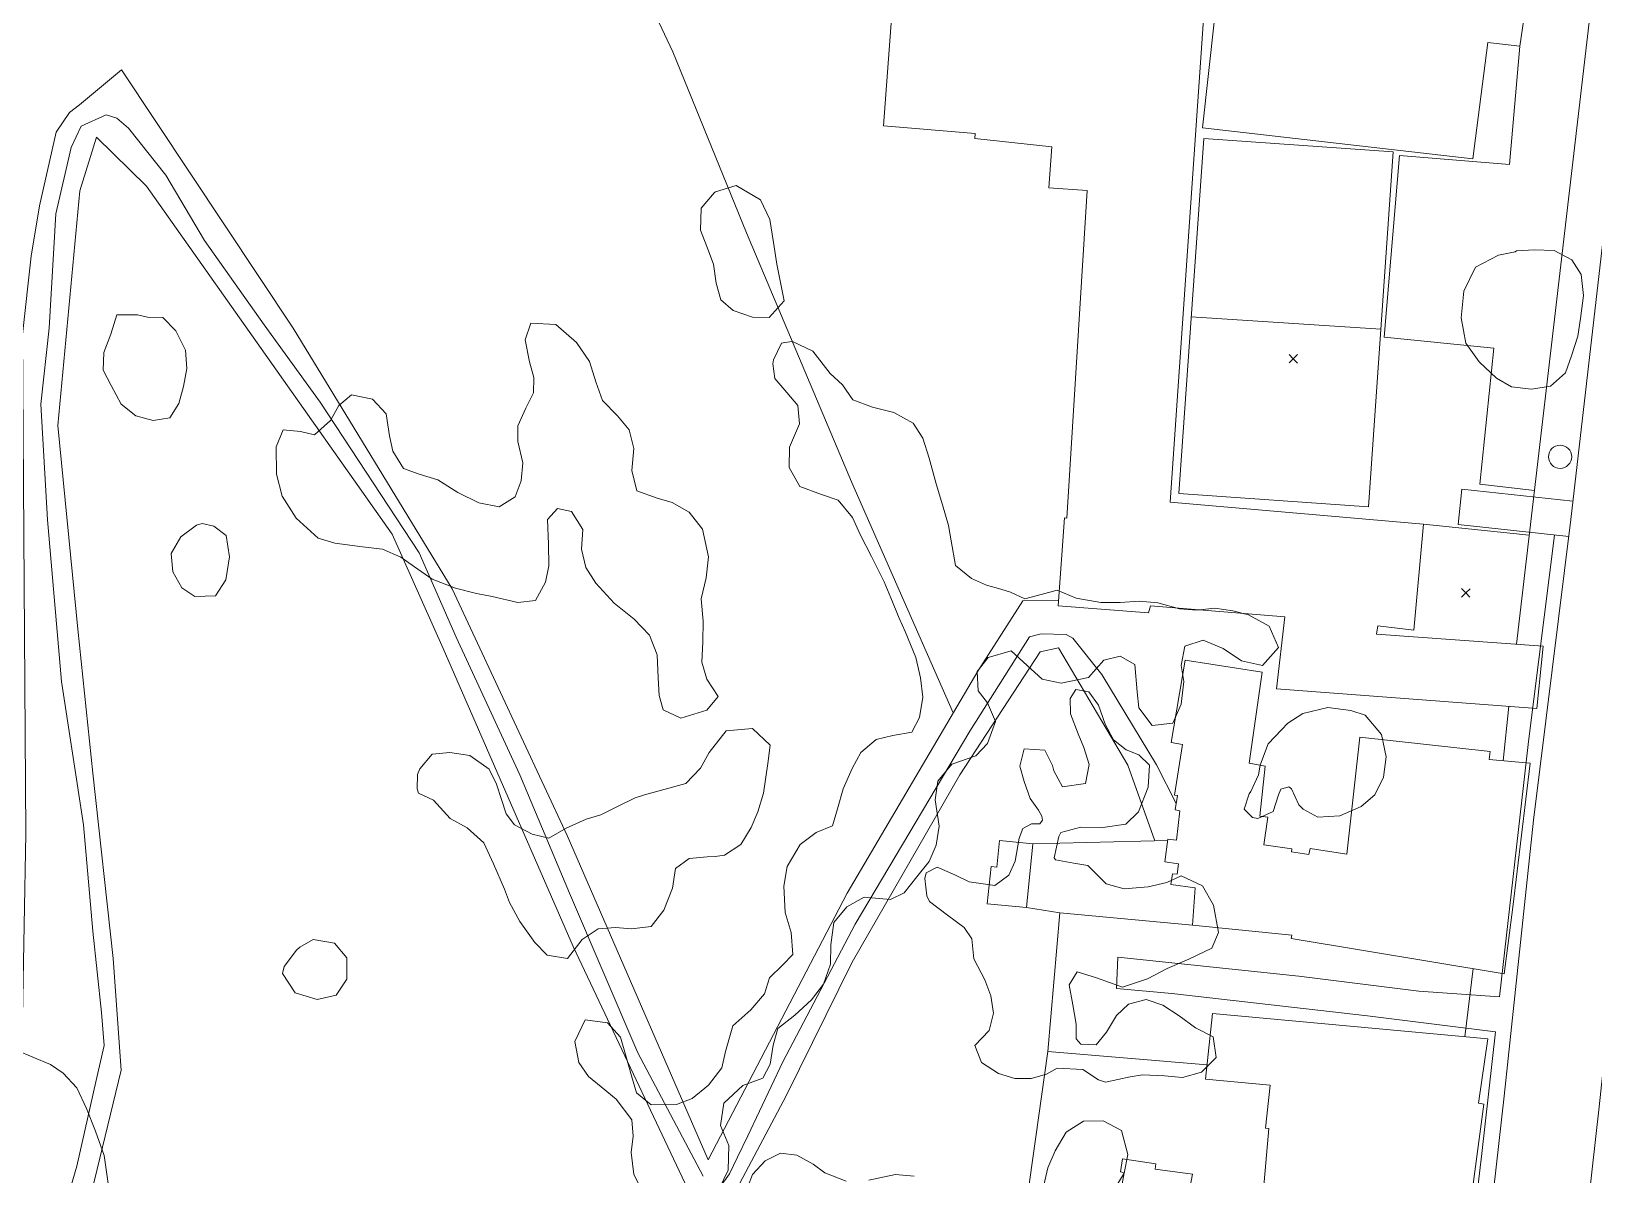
# Model space of a CAD drawing. Header units: metres. Extents: x 4652992 to 4879070, y 2074171 to 2309877.
# Drawn here: x 4654159.8 to 4654263.3, y 2309563.1 to 2309638.9 of the extents above; entities that cross this region are included whole.
import ezdxf

# ---------------------------------------------------------------- set-up
doc = ezdxf.new("R2010")
doc.units = ezdxf.units.M
doc.header["$MEASUREMENT"] = 0
doc.linetypes.add('DGN Style 2', pattern=[66.27138, 39.762828, -26.508552])
doc.linetypes.add('DGN Style 3', pattern=[92.779933, 66.271381, -26.508552])
for name, color, linetype, lineweight in [('Level 18', 5, 'Continuous', 0), ('Level 20', 30, 'DGN Style 3', 0), ('Level 30', 5, 'Continuous', 0), ('Level 31', 38, 'Continuous', 0), ('Level 35', 4, 'Continuous', 0), ('Level 37', 3, 'Continuous', 0), ('Level 40', 1, 'Continuous', 0), ('Level 41', 4, 'Continuous', 0), ('Level 53', 5, 'Continuous', 0), ('Level 54', 30, 'DGN Style 2', 0), ('Level 61', 4, 'Continuous', 0), ('Level 63', 3, 'Continuous', 0)]:
    doc.layers.add(name, color=color, linetype=linetype, lineweight=lineweight)

# ---------------------------------------------------------------- blocks, each defined once
blk = doc.blocks.new('COTA_13')
at = {"layer": 'Level 63', "ltscale": 0.2}
for p, q in [((-1.408317, 1.419367, 4e-05), (0.00014, -0.000155, 4e-05)), ((1.419662, 1.408302, 4e-05), (0.00014, -0.000155, 4e-05)), ((0.00014, -0.000155, 4e-05), (-1.419382, -1.408612, 4e-05)), ((0.00014, -0.000155, 4e-05), (1.408597, -1.419677, 4e-05))]:
    blk.add_line(p, q, dxfattribs=at)
blk = doc.blocks.new('POSTE_1')
at = {"layer": 'Level 61'}
blk.add_circle((-4.7e-05, -1.9e-05, -2.4e-05), 0.770001, dxfattribs=at)
blk = doc.blocks.new('COTA_17')
at = {"layer": 'Level 63', "ltscale": 0.2}
for p, q in [((0.000105, 0.00022, -0.000125), (-1.419417, -1.408237, -0.000125)), ((-1.408352, 1.419742, -0.000125), (0.000105, 0.00022, -0.000125)), ((1.419627, 1.408677, -0.000125), (0.000105, 0.00022, -0.000125)), ((0.000105, 0.00022, -0.000125), (1.408562, -1.419302, -0.000125))]:
    blk.add_line(p, q, dxfattribs=at)

msp = doc.modelspace()

# ---------------------------------------------------------------- linework, layer by layer
at = {"layer": 'Level 18', "color": 30}
for points in [[(4654248.747179, 2309497.729801, 1298.58027), (4654252.312934, 2309526.993316, 1297.08027), (4654255.050921, 2309547.768896, 1295.94277), (4654257.359457, 2309568.335633, 1294.81777), (4654259.319268, 2309586.621324, 1293.89277), (4654261.781894, 2309606.542098, 1292.75527), (4654265.325626, 2309637.198273, 1291.60527), (4654267.609542, 2309660.285324, 1290.70527), (4654270.089372, 2309688.466353, 1289.43027), (4654272.70003, 2309709.765513, 1288.23027), (4654275.348258, 2309728.367687, 1287.29277), (4654277.679678, 2309747.772723, 1286.46777), (4654278.521674, 2309758.250958, 1286.03027), (4654278.554386, 2309770.668485, 1285.54277), (4654278.187018, 2309779.8066, 1285.19277), (4654276.687475, 2309797.35228, 1284.29277), (4654275.249677, 2309811.385713, 1283.71777), (4654273.154491, 2309831.596675, 1282.76777), (4654271.825015, 2309847.307548, 1282.13027), (4654270.002215, 2309862.103361, 1281.34277), (4654268.705356, 2309874.135443, 1280.724344)], [(4654253.873245, 2309496.913188, 1298.551457), (4654256.063503, 2309516.422888, 1297.572194), (4654257.668924, 2309519.313615, 1297.406283), (4654258.596485, 2309526.19646, 1297.070236), (4654261.338392, 2309547.001787, 1295.932736), (4654263.6555, 2309567.644887, 1294.807736), (4654265.611525, 2309585.895251, 1293.882736), (4654268.07092, 2309605.789889, 1292.745236), (4654271.623522, 2309636.5228, 1291.595236), (4654273.915954, 2309659.695935, 1290.695236), (4654276.389299, 2309687.80327, 1289.420236), (4654278.979289, 2309708.933804, 1288.220236), (4654281.628584, 2309727.543475, 1287.282736), (4654283.983136, 2309747.141043, 1286.457736), (4654284.854806, 2309757.988557, 1286.020236), (4654284.888522, 2309770.787409, 1285.532736), (4654284.509972, 2309780.20369, 1285.182736), (4654282.993728, 2309797.944774, 1284.282736), (4654281.550108, 2309812.035039, 1283.707736), (4654279.460695, 2309832.19031, 1282.757736), (4654278.126069, 2309847.962045, 1282.120236), (4654276.29438, 2309862.830002, 1281.332736), (4654275.088501, 2309874.017997, 1280.75613)]]:
    msp.add_polyline3d(points, dxfattribs=at)
at = {"layer": 'Level 20', "linetype": 'Continuous'}
for points in [[(4654204.299122, 2309563.053557, 1281.327297), (4654199.973814, 2309571.222959, 1278.889797), (4654195.450195, 2309581.784695, 1276.121047), (4654192.156168, 2309589.633335, 1274.196047), (4654187.94079, 2309598.755461, 1271.846047), (4654185.48898, 2309604.326149, 1271.146047), (4654178.91585, 2309614.311225, 1268.671047), (4654175.223669, 2309619.436168, 1268.014797), (4654171.254336, 2309625.026779, 1266.602297), (4654168.701863, 2309629.33501, 1265.483547), (4654166.231405, 2309632.466068, 1265.358547), (4654165.46283, 2309633.129869, 1265.171047), (4654164.758136, 2309633.352956, 1264.983547), (4654163.100288, 2309632.588889, 1264.677297), (4654162.420999, 2309631.180816, 1264.296047), (4654161.421788, 2309626.780327, 1263.252297), (4654160.983051, 2309619.22212, 1261.214797), (4654160.418653, 2309614.169508, 1260.846047), (4654160.864, 2309606.518246, 1259.789797), (4654161.795798, 2309595.819649, 1259.358547), (4654163.240235, 2309586.317895, 1258.921047), (4654163.871974, 2309579.283628, 1258.927297), (4654164.443151, 2309573.880302, 1258.952297), (4654164.60993, 2309571.704169, 1258.864797), (4654164.062799, 2309569.297977, 1258.771047), (4654162.801468, 2309563.70484, 1258.483547), (4654160.472543, 2309555.700227, 1257.996047)], [(4654235.639049, 2309587.740673, 1293.514797), (4654234.328608, 2309590.294893, 1293.389797), (4654230.700643, 2309596.273085, 1291.589797), (4654228.784748, 2309598.689489, 1291.133547), (4654228.345049, 2309598.918383, 1290.633547), (4654226.686507, 2309598.959525, 1290.433547), (4654225.918427, 2309598.75962, 1290.152297), (4654221.96379, 2309592.51984, 1288.746047), (4654214.359774, 2309579.743112, 1286.364797), (4654209.586617, 2309570.623054, 1284.027297), (4654207.260829, 2309565.725556, 1282.608547), (4654206.578052, 2309564.303732, 1282.189797), (4654206.051245, 2309563.208175, 1281.933547), (4654205.435741, 2309562.340088, 1281.758547)]]:
    msp.add_polyline3d(points, dxfattribs=at)
at = {"layer": 'Level 30', "color": 1}
for points in [[(4654259.532189, 2309594.028909, 1295.892082), (4654242.27398, 2309595.321446, 1295.698332), (4654242.835332, 2309600.101914, 1295.579582), (4654233.92694, 2309600.827655, 1295.529582), (4654233.805595, 2309600.350214, 1294.804582), (4654227.825661, 2309600.825104, 1294.617082), (4654228.244216, 2309606.643949, 1294.598332), (4654228.387586, 2309606.63654, 1294.598332), (4654229.731319, 2309628.325841, 1294.379582), (4654227.191815, 2309628.506837, 1294.323332), (4654227.403774, 2309631.226782, 1294.260832), (4654222.298152, 2309631.769814, 1293.948332), (4654222.323319, 2309632.097438, 1296.192082), (4654216.251491, 2309632.610027, 1296.192082), (4654217.264011, 2309646.265101, 1296.242082)], [(4654237.659659, 2309642.90214, 1294.529582), (4654235.237048, 2309607.691742, 1295.635832), (4654252.027048, 2309606.233027, 1295.285832), (4654251.381091, 2309599.218565, 1295.573332), (4654248.989631, 2309599.49184, 1295.629582), (4654248.908845, 2309598.944494, 1295.629582), (4654259.947588, 2309598.146631, 1295.642082), (4654259.532189, 2309594.028909, 1295.892082)], [(4654255.285533, 2309630.42007, 1297.004582), (4654237.386331, 2309632.486495, 1296.960832), (4654238.575928, 2309643.298474, 1294.310832), (4654258.852663, 2309640.859897, 1294.142082), (4654258.403855, 2309637.889918, 1294.204582), (4654256.27196, 2309638.14138, 1297.410832), (4654255.285533, 2309630.42007, 1297.004582)], [(4654259.08201, 2309590.403183, 1298.642082), (4654257.945862, 2309580.865473, 1298.704582), (4654257.945862, 2309580.865473, 1296.935832), (4654257.360471, 2309576.455588, 1296.767082), (4654243.259052, 2309578.781875, 1296.610832), (4654243.287145, 2309579.006286, 1296.610832), (4654236.71259, 2309579.679325, 1296.348332), (4654236.89234, 2309582.151775, 1295.260832), (4654235.292787, 2309582.361874, 1295.260832), (4654235.391119, 2309583.064697, 1295.260832), (4654235.699127, 2309583.044627, 1295.260832), (4654235.780308, 2309583.737253, 1295.260832), (4654234.889058, 2309583.869195, 1295.257707), (4654235.092872, 2309585.360362, 1295.257707), (4654235.654064, 2309585.305044, 1295.526457), (4654235.883412, 2309587.240968, 1295.457707), (4654235.572139, 2309587.305538, 1295.457707), (4654235.717542, 2309588.251132, 1295.404582), (4654235.52939, 2309588.284405, 1295.404582), (4654236.047898, 2309591.646132, 1295.423332), (4654235.307248, 2309591.768908, 1295.423332), (4654236.226656, 2309597.227226, 1295.298332), (4654241.337633, 2309596.42277, 1295.567082), (4654240.474508, 2309590.411624, 1295.729582), (4654241.541326, 2309590.198606, 1295.645207), (4654241.183812, 2309586.898671, 1295.573332), (4654241.715598, 2309586.814409, 1295.573332), (4654241.447228, 2309584.983565, 1295.629582), (4654243.295593, 2309584.72466, 1295.754582), (4654243.265775, 2309584.521275, 1295.754582), (4654244.428331, 2309584.342125, 1295.754582), (4654244.50164, 2309584.745418, 1295.754582), (4654246.941298, 2309584.379816, 1295.998332), (4654247.804624, 2309592.132979, 1296.198332), (4654256.439127, 2309591.174532, 1295.079582), (4654256.379041, 2309590.651508, 1298.985832), (4654259.08201, 2309590.403183, 1298.642082)], [(4654241.427036, 2309562.173778, 1297.485832), (4654241.769507, 2309566.213243, 1297.317082), (4654241.554216, 2309566.224363, 1297.317082), (4654241.868503, 2309569.065008, 1297.617082), (4654237.580432, 2309569.471799, 1297.660832), (4654238.033417, 2309573.831898, 1297.498332), (4654256.289474, 2309572.142191, 1297.454582), (4654255.655657, 2309567.871635, 1298.898332), (4654256.021201, 2309567.822332, 1298.898332), (4654254.83082, 2309558.898341, 1298.804582)], [(4654231.734377, 2309560.698167, 1295.860832), (4654232.197211, 2309563.264274, 1295.560832), (4654231.951684, 2309563.326656, 1295.554582), (4654232.08262, 2309564.1854, 1295.554582), (4654234.297415, 2309563.855163, 1295.848332), (4654234.239796, 2309563.513639, 1295.848332), (4654236.712725, 2309563.168685, 1296.129582), (4654236.550476, 2309562.243179, 1296.170207)]]:
    msp.add_polyline3d(points, dxfattribs=at)
at = {"layer": 'Level 31'}
msp.add_polyline3d([(4654226.141316, 2309585.057837, 1292.227297), (4654225.717193, 2309580.834777, 1292.227297), (4654223.122241, 2309581.095389, 1292.227297), (4654223.369153, 2309583.553928, 1292.146047), (4654223.757898, 2309583.514886, 1292.133547), (4654223.93511, 2309585.279407, 1292.077297), (4654226.141316, 2309585.057837, 1292.227297)], dxfattribs=at)
at = {"layer": 'Level 35'}
for p, q in [((4654252.027048, 2309606.233027, 1293.654582), (4654259.022358, 2309605.506318, 1293.604582)), ((4654257.678673, 2309594.167727, 1295.889798), (4654257.309379, 2309590.566037, 1295.889798)), ((4654255.303675, 2309576.794895, 1295.989797), (4654254.752663, 2309572.284432, 1296.077297))]:
    msp.add_line(p, q, dxfattribs=at)
at = {"layer": 'Level 35', "extrusion": (-0.1232882243677933, -0.0702718773703175, 0.9898797285443762), "elevation": -734828.515394, "flags": 128}
msp.add_lwpolyline([(298205.308863, 5134898.246069), (298200.253055, 5134890.935038), (298207.854694, 5134885.649956)], dxfattribs=at)
at = {"layer": 'Level 35'}
for points in [[(4654258.173298, 2309598.274874, 1294.664797), (4654260.656373, 2309619.423236, 1294.089797), (4654263.047525, 2309639.865088, 1293.889797), (4654258.797754, 2309640.496541, 1293.752297)], [(4654258.403855, 2309637.889918, 1293.217082), (4654257.727701, 2309630.046701, 1293.154582), (4654250.423841, 2309630.647096, 1293.129582), (4654249.415468, 2309618.617505, 1293.129582), (4654256.684436, 2309617.879724, 1293.092082), (4654255.74265, 2309608.875475, 1293.392082), (4654259.368511, 2309608.454511, 1293.529582)], [(4654237.679107, 2309570.421571, 1294.702297), (4654227.140701, 2309571.2932, 1293.889797), (4654225.728989, 2309561.249562, 1293.877297), (4654231.734377, 2309560.698167, 1295.102297)]]:
    msp.add_polyline3d(points, dxfattribs=at)
at = {"layer": 'Level 37'}
for p, q in [((4654235.081527, 2309585.277355, 1295.257707), (4654226.141316, 2309585.057837, 1292.227297)), ((4654225.717193, 2309580.834777, 1292.227297), (4654227.921574, 2309580.488021, 1292.227297))]:
    msp.add_line(p, q, dxfattribs=at)
for points in [[(4654191.874876, 2309659.634966, 1285.462074), (4654202.283449, 2309637.507998, 1286.687074), (4654207.167656, 2309625.528491, 1286.337074), (4654214.133277, 2309609.02979, 1287.112074), (4654220.865118, 2309593.739412, 1289.87088)], [(4654145.040636, 2309540.133069, 1256.362074), (4654152.757105, 2309549.965675, 1257.462074), (4654156.40175, 2309555.240233, 1257.687074), (4654157.811929, 2309558.894165, 1257.887074), (4654158.493515, 2309562.794078, 1257.962074), (4654159.091457, 2309567.566357, 1258.187074), (4654159.422016, 2309585.720329, 1258.687074), (4654159.202995, 2309618.786761, 1263.137074), (4654159.787692, 2309623.987959, 1264.137074), (4654160.324895, 2309627.316636, 1264.962074), (4654161.437839, 2309632.20119, 1265.662074), (4654162.313203, 2309633.498531, 1265.987074), (4654162.986431, 2309633.996143, 1266.437074), (4654165.765971, 2309636.329333, 1268.137074), (4654177.133712, 2309619.214363, 1270.037074), (4654187.671792, 2309601.945508, 1273.637074), (4654195.281063, 2309585.603448, 1278.262074), (4654204.636395, 2309564.136507, 1283.187074), (4654213.844787, 2309581.797007, 1288.287074), (4654222.488294, 2309596.500626, 1290.237074), (4654225.487992, 2309601.148797, 1291.337074), (4654227.851448, 2309601.18361, 1291.337074)], [(4654226.61721, 2309597.776964, 1291.627297), (4654221.300687, 2309589.620077, 1290.477297), (4654214.175014, 2309577.212778, 1288.214797), (4654209.798871, 2309568.377988, 1285.639797), (4654204.808595, 2309558.967901, 1282.952297), (4654195.678492, 2309578.257686, 1278.414797), (4654187.072692, 2309597.99932, 1273.789797), (4654183.691218, 2309605.558683, 1271.752297), (4654174.760268, 2309618.244362, 1269.639797), (4654167.411231, 2309628.626225, 1267.177297), (4654164.097349, 2309631.864938, 1266.527297), (4654163.000272, 2309628.313958, 1265.702297), (4654161.547351, 2309612.767711, 1262.789797), (4654162.866624, 2309599.266868, 1261.727297), (4654163.875169, 2309589.736144, 1261.277297), (4654165.212095, 2309577.459591, 1261.764797), (4654165.738982, 2309570.070014, 1261.614797), (4654163.978861, 2309562.776592, 1261.139797), (4654162.13375, 2309556.441234, 1260.514797), (4654150.594828, 2309539.755881, 1258.148931)], [(4654234.222792, 2309585.25627, 1294.902297), (4654232.430796, 2309590.25869, 1294.414797), (4654227.845287, 2309598.040676, 1292.614797), (4654226.61721, 2309597.776964, 1291.627297)]]:
    msp.add_polyline3d(points, dxfattribs=at)
at = {"layer": 'Level 40', "color": 3}
for points in [[(4654206.479754, 2309628.663293, 1287.917794), (4654208.095098, 2309627.722834, 1287.942794), (4654208.706535, 2309626.419808, 1287.942794), (4654208.964544, 2309624.883012, 1287.930294), (4654209.188276, 2309623.443204, 1287.880294), (4654209.41274, 2309622.238597, 1287.817794), (4654209.664846, 2309621.026961, 1287.692794), (4654208.67938, 2309619.924116, 1287.480294), (4654207.566009, 2309619.942471, 1287.330294), (4654206.294894, 2309620.383452, 1287.155294), (4654205.474134, 2309621.092398, 1286.992794), (4654205.166381, 2309622.200493, 1286.905294), (4654204.98356, 2309623.453355, 1286.880294), (4654204.544604, 2309624.624243, 1286.880294), (4654204.112283, 2309625.705173, 1286.892794), (4654204.158324, 2309627.164639, 1286.980294), (4654205.039862, 2309628.205647, 1287.142794), (4654205.109148, 2309628.246872, 1287.167794), (4654206.479754, 2309628.663293, 1287.917794)], [(4654259.364658, 2309624.407741, 1295.530294), (4654260.674892, 2309624.351079, 1295.442794), (4654261.842663, 2309623.733652, 1295.386544), (4654262.468442, 2309622.759029, 1295.380294), (4654262.62384, 2309621.365309, 1295.405294), (4654262.412647, 2309619.846433, 1295.561544), (4654262.250709, 2309618.693306, 1295.599044), (4654261.827821, 2309617.373132, 1295.599044), (4654261.426257, 2309616.251497, 1295.586544), (4654260.443605, 2309615.365093, 1295.536544), (4654259.169228, 2309615.164791, 1295.511544), (4654257.841505, 2309615.327712, 1295.486544), (4654256.850912, 2309615.900215, 1295.449044), (4654255.697988, 2309616.980216, 1295.311544), (4654254.819596, 2309618.223482, 1295.199044), (4654254.518093, 2309619.902755, 1295.061544), (4654254.70306, 2309621.662242, 1294.974044), (4654255.455665, 2309623.248196, 1294.961544), (4654256.999457, 2309624.050132, 1295.049044), (4654258.10271, 2309624.264827, 1295.074044), (4654258.178299, 2309624.333012, 1295.161544), (4654259.364658, 2309624.407741, 1295.530294)], [(4654168.49746, 2309619.918358, 1268.005294), (4654169.35955, 2309619.036196, 1267.917794), (4654170.00104, 2309617.758113, 1267.792794), (4654170.082998, 2309616.531903, 1267.605294), (4654169.874609, 2309615.349388, 1267.605294), (4654169.560098, 2309614.223992, 1267.605294), (4654168.955538, 2309613.262751, 1267.417794), (4654167.85704, 2309613.09006, 1267.192794), (4654166.703103, 2309613.413614, 1267.005294), (4654165.748601, 2309614.168604, 1266.805294), (4654165.071637, 2309615.425573, 1266.617794), (4654164.542824, 2309616.43393, 1266.405294), (4654164.595307, 2309617.59582, 1266.442794), (4654165.051716, 2309618.805672, 1266.667794), (4654165.465795, 2309620.086556, 1266.967794), (4654166.826021, 2309620.102293, 1267.430294), (4654167.477365, 2309619.936671, 1267.517794), (4654168.49746, 2309619.918358, 1268.005294)], [(4654179.621369, 2309613.090813, 1274.230294), (4654180.171872, 2309614.086182, 1274.167794), (4654181.00962, 2309614.79937, 1274.055294), (4654182.399616, 2309614.505687, 1274.017794), (4654183.289111, 2309613.532575, 1274.017794), (4654183.517051, 2309612.070372, 1274.067794), (4654183.739152, 2309611.057816, 1274.217794), (4654184.438572, 2309609.923891, 1274.642794), (4654185.477127, 2309609.540306, 1275.092794), (4654186.726421, 2309609.16289, 1275.617794), (4654188.037708, 2309608.321547, 1276.030294), (4654189.44774, 2309607.634363, 1276.492794), (4654190.788679, 2309607.383032, 1276.867794), (4654191.851047, 2309608.039105, 1277.467794), (4654192.240183, 2309609.105382, 1277.730294), (4654192.36274, 2309610.299199, 1277.955294), (4654192.029273, 2309611.698602, 1278.080294), (4654192.025009, 2309612.745401, 1278.230294), (4654192.561946, 2309613.923484, 1278.580294), (4654193.056294, 2309614.933132, 1278.980294), (4654193.073009, 2309615.944718, 1279.042794), (4654192.794753, 2309616.971553, 1278.980294), (4654192.510658, 2309618.448035, 1278.905294), (4654192.878814, 2309619.549525, 1279.205294), (4654194.529237, 2309619.458521, 1279.730294), (4654195.902833, 2309618.272682, 1279.730294), (4654196.777501, 2309617.004564, 1279.730294), (4654197.18132, 2309615.647028, 1279.855294), (4654197.620629, 2309614.429854, 1280.430294), (4654198.615335, 2309613.400112, 1281.192794), (4654199.399618, 2309612.48363, 1281.580294), (4654199.71242, 2309611.238868, 1281.892794), (4654199.582135, 2309609.778119, 1281.892794), (4654199.901721, 2309608.442, 1282.042794), (4654201.242031, 2309607.951809, 1282.680294), (4654202.245725, 2309607.66672, 1283.005294), (4654203.367882, 2309607.022856, 1283.280294), (4654204.249964, 2309605.902241, 1283.455294), (4654204.652523, 2309604.066984, 1283.555294), (4654204.508357, 2309602.669519, 1283.567794), (4654204.160549, 2309601.293957, 1283.592794), (4654204.290061, 2309599.797026, 1283.605294), (4654204.272401, 2309598.427149, 1283.630294), (4654204.205684, 2309597.099624, 1283.755294), (4654204.546879, 2309595.967154, 1284.080294), (4654205.302454, 2309594.818951, 1284.467794), (4654204.534428, 2309593.908769, 1284.467794), (4654202.819179, 2309593.388828, 1284.430294), (4654201.640551, 2309593.927541, 1284.092794), (4654201.376176, 2309594.89109, 1283.817794), (4654201.308973, 2309596.043525, 1283.567794), (4654201.249813, 2309597.582322, 1283.242794), (4654200.740468, 2309598.877059, 1282.967794), (4654199.724782, 2309599.942013, 1282.667794), (4654198.407026, 2309600.994143, 1282.330294), (4654197.188328, 2309602.319861, 1281.830294), (4654196.523769, 2309603.355288, 1281.417794), (4654196.231946, 2309604.564838, 1280.817794), (4654196.326741, 2309605.885224, 1280.292794), (4654195.578264, 2309607.061499, 1279.580294), (4654194.644606, 2309607.269025, 1279.167794), (4654193.982422, 2309606.541074, 1278.592794), (4654194.048365, 2309604.910919, 1278.580294), (4654194.072664, 2309603.470618, 1278.580294), (4654193.859092, 2309602.389577, 1278.605294), (4654193.195648, 2309601.183905, 1278.505294), (4654192.022229, 2309601.03411, 1277.592794), (4654190.330478, 2309601.434398, 1277.042794), (4654189.277412, 2309601.642408, 1276.717794), (4654187.901612, 2309601.992236, 1276.342794), (4654186.350878, 2309602.595687, 1275.942794), (4654185.179978, 2309603.401333, 1275.267794), (4654184.26856, 2309604.051367, 1274.717794), (4654183.054757, 2309604.569146, 1274.255294), (4654181.7206, 2309604.72912, 1273.892794), (4654179.902028, 2309604.98239, 1273.467794), (4654178.786024, 2309605.296036, 1273.317794), (4654177.32851, 2309606.622723, 1273.067794), (4654176.412197, 2309608.080695, 1272.817794), (4654176.036771, 2309609.550522, 1272.792794), (4654176.013417, 2309611.349114, 1272.817794), (4654176.480002, 2309612.485331, 1272.930294), (4654177.617616, 2309612.375332, 1273.280294), (4654178.544175, 2309612.139734, 1273.580294), (4654179.621369, 2309613.090813, 1274.230294)], [(4654200.345764, 2309561.93186, 1282.867794), (4654199.713331, 2309563.150599, 1282.817794), (4654199.524178, 2309564.609394, 1282.717794), (4654199.651959, 2309565.693759, 1282.617794), (4654199.572278, 2309566.772056, 1282.355294), (4654198.53928, 2309568.151352, 1281.880294), (4654197.539123, 2309568.963888, 1281.530294), (4654196.711431, 2309569.644433, 1281.280294), (4654196.064282, 2309570.573009, 1281.130294), (4654195.798855, 2309571.963013, 1281.017794), (4654196.487824, 2309573.404426, 1281.005294), (4654197.966974, 2309573.204945, 1281.105294), (4654198.814586, 2309572.254826, 1281.242794), (4654199.190922, 2309570.954204, 1281.517794), (4654199.54662, 2309569.688216, 1281.817794), (4654199.882038, 2309568.574332, 1282.230294), (4654200.854557, 2309567.768818, 1283.230294), (4654202.534889, 2309567.782733, 1283.892794), (4654203.580273, 2309568.193099, 1284.030294), (4654204.654732, 2309569.066322, 1284.280294), (4654205.536445, 2309570.223641, 1284.655294), (4654205.781776, 2309571.307529, 1284.905294), (4654206.271, 2309573.005426, 1285.242794), (4654207.449729, 2309574.057888, 1286.030294), (4654208.36572, 2309575.118327, 1286.642794), (4654208.693963, 2309576.181148, 1287.342794), (4654209.553961, 2309577.020691, 1287.880294), (4654210.233776, 2309577.729673, 1288.655294), (4654210.134534, 2309579.195013, 1289.030294), (4654209.730561, 2309580.502657, 1289.305294), (4654209.646036, 2309582.258162, 1289.730294), (4654209.857448, 2309583.5564, 1289.942794), (4654210.726241, 2309585.010905, 1290.130294), (4654211.779702, 2309585.801292, 1290.380294), (4654212.866722, 2309586.259859, 1290.717794), (4654213.208964, 2309587.377905, 1290.755294), (4654213.572562, 2309588.696257, 1290.717794), (4654214.178259, 2309590.041267, 1290.642794), (4654214.741602, 2309591.103135, 1290.530294), (4654215.753786, 2309591.962791, 1290.467794), (4654216.854086, 2309592.241642, 1290.467794), (4654218.113213, 2309592.450748, 1290.442794), (4654218.627921, 2309593.436803, 1290.305294), (4654218.846332, 2309594.762653, 1290.067794), (4654218.705095, 2309596.062322, 1289.780294), (4654218.398033, 2309597.404124, 1289.430294), (4654217.684124, 2309599.11381, 1288.967794), (4654217.292712, 2309600.006798, 1288.705294), (4654216.722913, 2309601.356576, 1288.380294), (4654216.283585, 2309602.40869, 1288.117794), (4654215.445127, 2309604.091241, 1287.717794), (4654214.716501, 2309605.510764, 1287.430294), (4654214.18762, 2309606.673803, 1287.255294), (4654213.243815, 2309607.824704, 1286.992794), (4654212.131671, 2309608.195449, 1286.755294), (4654210.708873, 2309608.733296, 1286.492794), (4654209.993528, 2309609.973102, 1286.342794), (4654210.011477, 2309611.320496, 1286.130294), (4654210.673167, 2309612.886402, 1286.142794), (4654210.566208, 2309614.08919, 1286.230294), (4654209.842786, 2309614.948975, 1286.317794), (4654209.050449, 2309615.885049, 1286.342794), (4654208.915134, 2309616.85992, 1286.730294), (4654208.950489, 2309617.11545, 1286.780294), (4654209.493194, 2309618.211952, 1286.792794), (4654209.714653, 2309618.273245, 1286.830294), (4654210.226488, 2309618.31954, 1286.830294), (4654211.556272, 2309617.691827, 1287.180294)], [(4654211.556272, 2309617.691827, 1287.180294), (4654212.713526, 2309616.220558, 1287.192794), (4654213.520282, 2309615.456326, 1287.355294), (4654214.208739, 2309614.45737, 1287.842794), (4654215.528134, 2309613.974687, 1288.555294), (4654216.93782, 2309613.616157, 1288.917794), (4654218.201201, 2309612.912332, 1288.955294), (4654218.862017, 2309611.920405, 1288.955294), (4654219.265965, 2309610.611304, 1288.942794), (4654219.744734, 2309608.900666, 1288.967794), (4654220.155316, 2309607.501607, 1289.092794), (4654220.54526, 2309606.137219, 1289.130294), (4654220.728813, 2309605.119559, 1289.405294), (4654221.021098, 2309603.485775, 1289.980294), (4654222.06962, 2309602.630631, 1290.930294), (4654223.077963, 2309602.197634, 1291.255294), (4654224.010752, 2309601.930972, 1291.767794), (4654224.667132, 2309601.734609, 1292.755294), (4654225.613192, 2309601.28803, 1293.630294), (4654226.686017, 2309601.574222, 1294.805294), (4654227.758843, 2309601.860414, 1295.567794), (4654229.008952, 2309601.336505, 1295.667794), (4654230.640132, 2309601.039336, 1295.655294), (4654231.933352, 2309601.034087, 1295.580294), (4654233.192295, 2309601.125825, 1295.580294), (4654234.429867, 2309601.017034, 1295.580294), (4654235.860192, 2309600.623832, 1295.705294), (4654237.014841, 2309600.536131, 1295.980294), (4654238.197864, 2309600.676602, 1296.217794), (4654239.386789, 2309600.491913, 1296.617794), (4654240.437143, 2309600.224773, 1296.830294), (4654241.804086, 2309599.465185, 1297.092794), (4654242.422158, 2309598.072201, 1297.267794), (4654241.353403, 2309596.872844, 1297.217794), (4654239.957354, 2309597.169059, 1297.105294), (4654238.756624, 2309598.004068, 1296.967794), (4654237.423592, 2309598.549066, 1296.792794), (4654236.205193, 2309598.152781, 1296.542794), (4654235.966032, 2309596.860125, 1296.405294), (4654236.142583, 2309595.814823, 1296.405294), (4654235.964972, 2309594.300548, 1296.480294), (4654235.414759, 2309593.05758, 1296.505294), (4654234.051887, 2309592.904003, 1296.417794), (4654233.17031, 2309594.06977, 1296.155294), (4654233.056042, 2309595.128656, 1295.967794), (4654232.895693, 2309596.934849, 1295.642794), (4654231.915357, 2309597.478417, 1295.305294), (4654230.849533, 2309597.219867, 1294.880294), (4654229.822423, 2309596.068766, 1294.642794), (4654228.023199, 2309595.70251, 1294.280294), (4654226.765355, 2309595.963574, 1293.980294), (4654225.758477, 2309596.866974, 1293.167794), (4654224.710321, 2309597.839719, 1292.167794), (4654223.187507, 2309597.403163, 1291.355294), (4654222.451542, 2309596.472249, 1290.905294), (4654222.509795, 2309595.192222, 1290.855294), (4654223.1297, 2309594.387242, 1290.905294), (4654223.672218, 2309593.160591, 1291.017794), (4654223.128273, 2309591.710064, 1291.117794), (4654222.358032, 2309590.876138, 1291.180294), (4654220.779569, 2309590.336041, 1291.292794), (4654219.849385, 2309589.219135, 1291.417794), (4654219.679509, 2309587.967705, 1291.580294), (4654219.943786, 2309586.22335, 1291.717794), (4654219.746269, 2309584.97895, 1291.930294), (4654219.265707, 2309583.894808, 1291.967794), (4654218.446453, 2309582.867383, 1291.967794), (4654217.620197, 2309581.812316, 1291.917794), (4654216.712851, 2309581.366343, 1291.805294), (4654214.956737, 2309581.518745, 1291.430294), (4654213.827531, 2309580.893811, 1291.105294), (4654212.945993, 2309579.852803, 1290.867794), (4654212.747743, 2309578.373201, 1290.717794), (4654212.743712, 2309577.079591, 1290.467794), (4654212.262418, 2309575.760248, 1290.142794), (4654211.470805, 2309574.725793, 1289.867794), (4654210.361138, 2309573.713383, 1289.392794), (4654209.251837, 2309572.818574, 1288.792794), (4654208.944123, 2309571.719895, 1287.905294), (4654208.746606, 2309570.475495, 1287.167794), (4654208.245772, 2309569.543626, 1286.342794), (4654206.916444, 2309569.05786, 1286.030294), (4654205.674841, 2309567.87304, 1285.455294), (4654205.44895, 2309566.400469, 1285.230294), (4654205.998104, 2309565.08386, 1285.317794), (4654205.965333, 2309563.444477, 1285.417794), (4654205.359838, 2309562.215569, 1285.480294)], [(4654172.70512, 2309605.471977, 1267.786544), (4654172.921344, 2309604.05986, 1267.736544), (4654172.676397, 2309602.553876, 1267.461544), (4654171.996427, 2309601.475158, 1267.217794), (4654170.617108, 2309601.448844, 1267.011544), (4654169.764049, 2309602.012548, 1266.917794), (4654169.174659, 2309603.082235, 1266.867794), (4654169.057186, 2309604.288293, 1266.836544), (4654169.698218, 2309605.39199, 1266.867794), (4654170.724896, 2309606.171452, 1266.917794), (4654171.111619, 2309606.269165, 1266.936544), (4654171.884143, 2309606.102921, 1266.992794), (4654172.70512, 2309605.471977, 1267.786544)], [(4654225.954323, 2309588.069555, 1293.367794), (4654225.567279, 2309589.188479, 1293.292794), (4654225.268996, 2309590.197363, 1293.205294), (4654225.560828, 2309591.347807, 1293.155294), (4654226.938644, 2309591.259958, 1293.180294), (4654227.442635, 2309590.257093, 1293.192794), (4654227.523664, 2309589.886598, 1293.217794), (4654228.102912, 2309588.835444, 1293.305294), (4654229.618912, 2309589.06236, 1293.380294), (4654229.876786, 2309590.308911, 1293.417794), (4654229.524092, 2309591.44826, 1293.417794), (4654229.136263, 2309592.33412, 1293.417794), (4654228.626499, 2309593.659189, 1293.467794), (4654228.623078, 2309594.680588, 1293.617794), (4654228.981651, 2309595.289221, 1293.717794), (4654229.844999, 2309595.128055, 1293.767794), (4654230.493339, 2309594.234284, 1293.805294), (4654230.934795, 2309592.984895, 1293.955294), (4654231.486642, 2309591.940707, 1294.217794), (4654232.314072, 2309591.292986, 1294.542794), (4654233.163132, 2309590.960505, 1295.192794), (4654233.860111, 2309590.258474, 1295.355294), (4654233.786708, 2309588.819237, 1295.280294), (4654233.136694, 2309587.176691, 1295.180294), (4654232.290664, 2309586.371243, 1294.917794), (4654230.774664, 2309586.144326, 1294.617794), (4654229.3212, 2309586.163933, 1294.292794), (4654228.003569, 2309585.799114, 1294.230294), (4654227.85188, 2309585.546097, 1294.242794), (4654227.552316, 2309584.135197, 1294.455294), (4654227.634129, 2309583.997766, 1294.530294), (4654228.860647, 2309583.773432, 1294.730294), (4654229.785747, 2309583.625725, 1294.792794), (4654230.995233, 2309582.41435, 1294.980294), (4654232.193958, 2309582.08045, 1295.867794), (4654233.771317, 2309582.204293, 1296.217794), (4654235.0133, 2309582.500871, 1296.530294), (4654235.967761, 2309582.928858, 1297.130294), (4654237.377967, 2309582.278773, 1297.492794), (4654238.100388, 2309580.987115, 1297.805294), (4654238.430277, 2309579.182931, 1297.917794), (4654237.99488, 2309578.156458, 1297.842794), (4654236.463416, 2309577.40863, 1297.642794), (4654235.028446, 2309576.811218, 1297.392794), (4654233.743989, 2309576.117227, 1297.255294), (4654232.089806, 2309575.575545, 1297.105294), (4654230.350388, 2309576.192691, 1296.892794), (4654229.076407, 2309576.574881, 1296.480294), (4654228.538743, 2309575.720197, 1296.255294), (4654228.787996, 2309574.403039, 1296.255294), (4654229.016795, 2309573.120239, 1296.380294), (4654228.999763, 2309572.133199, 1296.405294), (4654229.32085, 2309571.789149, 1296.455294), (4654230.328547, 2309571.737076, 1296.805294), (4654231.010168, 2309572.584322, 1297.105294), (4654231.672118, 2309573.698989, 1297.467794), (4654232.469902, 2309574.429229, 1297.667794), (4654233.657081, 2309574.739739, 1297.755294), (4654234.759704, 2309574.371954, 1297.767794), (4654235.83375, 2309573.661539, 1297.767794), (4654236.914352, 2309572.861982, 1297.767794), (4654238.077943, 2309572.274592, 1297.855294), (4654238.285897, 2309570.909618, 1297.742794), (4654237.309023, 2309569.933326, 1297.467794), (4654236.053143, 2309569.581966, 1297.080294), (4654234.853635, 2309569.682802, 1296.767794), (4654233.414068, 2309569.757192, 1296.455294), (4654232.590842, 2309569.616579, 1296.255294), (4654230.957896, 2309569.273603, 1296.230294), (4654230.499016, 2309569.419418, 1296.167794), (4654229.452372, 2309570.122868, 1296.130294), (4654227.752293, 2309570.20517, 1296.105294), (4654227.03789, 2309569.803628, 1296.080294), (4654226.029018, 2309569.506105, 1296.055294), (4654224.952621, 2309569.517327, 1296.042794), (4654223.870451, 2309569.850755, 1296.042794), (4654222.741602, 2309570.575102, 1296.042794), (4654222.299754, 2309571.707958, 1295.880294), (4654223.249227, 2309572.691216, 1295.642794), (4654223.541059, 2309573.84166, 1295.367794), (4654223.366672, 2309574.993995, 1295.080294), (4654222.96573, 2309576.058136, 1294.767794), (4654222.236753, 2309577.438934, 1294.392794), (4654222.104056, 2309578.755619, 1293.805294), (4654221.59928, 2309579.525419, 1292.867794), (4654220.491277, 2309580.331942, 1292.305294), (4654219.294512, 2309581.248503, 1291.905294), (4654219.124329, 2309581.612505, 1291.842794), (4654218.977343, 2309582.757874, 1291.767794), (4654219.07462, 2309583.141356, 1291.755294), (4654219.809476, 2309583.50854, 1291.980294), (4654220.966511, 2309583.010291, 1292.292794), (4654221.924785, 2309582.533412, 1292.980294), (4654223.617524, 2309582.307186, 1293.355294), (4654224.545367, 2309582.975205, 1293.717794), (4654224.959919, 2309583.919503, 1293.580294), (4654225.225526, 2309585.426509, 1293.355294), (4654225.474492, 2309586.063008, 1293.430294), (4654226.051495, 2309586.382848, 1293.542794), (4654226.606868, 2309586.38745, 1293.517794), (4654226.785959, 2309586.6335, 1293.442794), (4654226.731939, 2309586.880497, 1293.455294), (4654226.513902, 2309587.285822, 1293.380294), (4654225.954323, 2309588.069555, 1293.367794)], [(4654245.676229, 2309594.078472, 1296.455294), (4654247.20015, 2309593.894543, 1296.455294), (4654248.152706, 2309593.579624, 1296.455294), (4654249.238388, 2309592.300242, 1296.455294), (4654249.54736, 2309590.825759, 1296.524044), (4654249.36455, 2309589.476325, 1296.761544), (4654248.789269, 2309588.299393, 1296.874044), (4654247.883969, 2309587.540816, 1296.899044), (4654246.4879, 2309586.907831, 1296.899044), (4654245.028961, 2309586.82837, 1296.842794), (4654244.043663, 2309587.3549, 1296.649044), (4654243.754371, 2309587.646369, 1296.574044), (4654243.266336, 2309588.700244, 1296.305294), (4654243.09948, 2309588.844361, 1296.255294), (4654242.576194, 2309588.672307, 1296.105294), (4654242.410884, 2309588.307547, 1296.074044), (4654242.054933, 2309587.192207, 1296.186544), (4654241.038704, 2309586.738689, 1296.267794), (4654240.690487, 2309586.798161, 1296.274044), (4654240.13574, 2309587.360511, 1296.292794), (4654240.477613, 2309588.363205, 1296.224044), (4654240.590931, 2309588.523261, 1296.211544), (4654241.090328, 2309589.631188, 1296.117794), (4654241.195168, 2309590.272828, 1296.099044), (4654241.612657, 2309591.401579, 1296.067794), (4654241.740052, 2309591.674281, 1296.074044), (4654242.604357, 2309592.616796, 1296.117794), (4654243.032937, 2309593.045377, 1296.217794), (4654244.022504, 2309593.680012, 1296.349044), (4654245.676229, 2309594.078472, 1296.455294)], [(4654186.440349, 2309587.946693, 1275.492794), (4654187.541594, 2309586.73926, 1275.730294), (4654188.672589, 2309586.122636, 1275.942794), (4654189.767373, 2309585.126276, 1276.217794), (4654190.403799, 2309583.737822, 1276.455294), (4654191.144948, 2309582.053479, 1276.917794), (4654191.459117, 2309581.16581, 1277.305294), (4654192.159224, 2309579.910761, 1277.755294), (4654193.154443, 2309578.520851, 1278.180294), (4654193.961226, 2309577.687462, 1278.592794), (4654195.311384, 2309577.463901, 1279.180294), (4654196.285646, 2309578.712156, 1279.767794), (4654197.335858, 2309579.432486, 1280.467794), (4654198.496928, 2309579.526263, 1280.917794), (4654199.551972, 2309579.437563, 1281.442794), (4654200.846864, 2309579.587076, 1282.080294), (4654201.686979, 2309580.660003, 1282.505294), (4654202.267865, 2309582.127935, 1282.942794), (4654202.47541, 2309583.42151, 1283.280294), (4654203.363679, 2309584.093253, 1283.867794), (4654204.559982, 2309584.207992, 1284.567794), (4654205.101728, 2309584.219863, 1284.605294), (4654205.721052, 2309584.301768, 1285.667794), (4654206.799386, 2309585.01495, 1286.330294), (4654207.470772, 2309586.130771, 1286.705294), (4654207.91686, 2309587.184192, 1286.892794), (4654208.286022, 2309588.406763, 1286.955294), (4654208.572773, 2309590.36833, 1287.005294), (4654208.73086, 2309591.584722, 1287.005294), (4654207.573047, 2309592.686861, 1286.980294), (4654205.827886, 2309592.532141, 1286.517794), (4654204.691355, 2309591.115708, 1285.605294), (4654204.125669, 2309590.062772, 1285.017794), (4654203.152058, 2309589.053701, 1284.155294), (4654200.420366, 2309588.312054, 1283.217794), (4654199.800716, 2309588.110557, 1282.305294), (4654198.673577, 2309587.559376, 1281.230294), (4654197.511204, 2309586.987233, 1280.392794), (4654196.539547, 2309586.695711, 1279.442794), (4654195.222344, 2309586.103092, 1279.042794), (4654194.066758, 2309585.439468, 1277.880294), (4654192.962908, 2309585.690168, 1277.342794), (4654191.803791, 2309586.313941, 1276.655294), (4654191.24299, 2309587.054879, 1276.255294), (4654190.943045, 2309587.99877, 1275.942794), (4654190.60108, 2309589.01318, 1275.780294), (4654190.132406, 2309589.999965, 1275.592794), (4654188.833334, 2309590.898666, 1275.342794), (4654187.511298, 2309591.115077, 1275.130294), (4654186.343116, 2309590.99319, 1275.017794), (4654185.531448, 2309590.032705, 1274.892794), (4654185.37564, 2309589.653454, 1274.892794), (4654185.344914, 2309588.70387, 1274.905294), (4654185.449637, 2309588.407981, 1274.942794), (4654186.440349, 2309587.946693, 1275.492794)], [(4654179.883672, 2309578.476711, 1271.024044), (4654180.688762, 2309577.507425, 1270.930294), (4654180.692058, 2309576.097164, 1270.886544), (4654179.987354, 2309575.031761, 1270.824044), (4654178.716912, 2309574.754866, 1270.605294), (4654177.279047, 2309575.180248, 1270.486544), (4654176.43246, 2309576.459957, 1270.367794), (4654176.539555, 2309576.942532, 1270.355294), (4654177.350076, 2309578.011032, 1270.355294), (4654177.569318, 2309578.225205, 1270.355294), (4654178.462991, 2309578.732794, 1270.399044), (4654179.883672, 2309578.476711, 1271.024044)], [(4654145.684064, 2309573.584589, 1258.261866), (4654146.770558, 2309573.892078, 1258.305294), (4654148.178808, 2309573.900731, 1258.455294), (4654149.399703, 2309573.651593, 1258.655294), (4654150.376315, 2309573.403446, 1258.880294), (4654151.410375, 2309573.140702, 1259.130294), (4654152.386986, 2309572.892555, 1259.405294), (4654153.52145, 2309572.543221, 1259.705294), (4654154.914688, 2309572.250292, 1259.980294), (4654156.250478, 2309571.971961, 1260.255294), (4654157.241582, 2309571.78121, 1260.530294), (4654158.850119, 2309571.372498, 1261.255294), (4654159.898151, 2309570.922967, 1261.705294), (4654161.061078, 2309570.444242, 1262.130294), (4654161.893291, 2309569.866311, 1262.455294), (4654162.810896, 2309568.900209, 1262.730294), (4654163.440222, 2309567.518724, 1263.105294), (4654164.040564, 2309566.022445, 1263.555294), (4654164.611922, 2309564.411373, 1263.905294), (4654164.88103, 2309562.571704, 1263.980294)], [(4654226.865492, 2309562.453126, 1295.130294), (4654227.124821, 2309563.592238, 1295.430294), (4654227.619249, 2309564.730397, 1295.742794), (4654228.342136, 2309565.95746, 1295.755294), (4654229.499148, 2309566.692147, 1295.755294), (4654230.799193, 2309566.714515, 1295.730294), (4654232.021169, 2309566.080742, 1295.692794), (4654232.438064, 2309564.475911, 1295.617794), (4654232.185375, 2309563.246941, 1295.542794), (4654231.386215, 2309561.951086, 1295.430294)], [(4654206.983098, 2309561.656179, 1287.505294), (4654207.568516, 2309563.153293, 1287.717794), (4654208.414874, 2309564.055082, 1287.992794), (4654209.425981, 2309564.562327, 1288.355294), (4654210.511206, 2309564.433545, 1288.742794), (4654211.594994, 2309563.834882, 1289.130294), (4654212.36077, 2309563.258239, 1289.430294), (4654213.783568, 2309562.720393, 1290.492794)], [(4654215.270436, 2309562.783463, 1290.892794), (4654217.041757, 2309563.156334, 1291.330294), (4654218.279168, 2309563.047665, 1291.742794)]]:
    msp.add_polyline3d(points, dxfattribs=at)
at = {"layer": 'Level 41'}
msp.add_line((4654236.637219, 2309619.965732, 1291.992193), (4654249.197417, 2309619.145987, 1291.992074), dxfattribs=at)
msp.add_3dface([(4654248.377363, 2309607.3861, 1292.017082), (4654250.016989, 2309630.898957, 1291.967082), (4654237.460685, 2309631.774548, 1291.967082), (4654235.82106, 2309608.261691, 1292.017082)], dxfattribs=at)
at = {"layer": 'Level 53', "color": 212}
msp.add_line((4654261.641498, 2309605.4064, 1292.820119), (4654254.308126, 2309606.205235, 1292.163869), dxfattribs=at)
at = {"layer": 'Level 53', "color": 212, "extrusion": (-0.087253654849702, 0.0145670865492907, 0.9960796151437065), "elevation": -371169.367408, "flags": 128}
msp.add_lwpolyline([(-3044503.944937, 4194004.380111), (-3044503.524028, 4193996.961612), (-3044501.159413, 4193997.096886)], dxfattribs=at)
at = {"layer": 'Level 54', "extrusion": (-0.6235777141245844, 0.1134806261849645, 0.7734810805235166), "elevation": -2639197.641436, "flags": 128}
msp.add_lwpolyline([(-3105565.239631, 3222785.616993), (-3105582.21433, 3222784.138337), (-3105595.972556, 3222783.171973)], dxfattribs=at)
at = {"layer": 'Level 54', "linetype": 'Continuous'}
for points in [[(4654256.791231, 2309572.610866, 1294.696552), (4654248.31042, 2309573.660924, 1295.002802), (4654235.338535, 2309575.153635, 1294.859052), (4654231.689888, 2309575.4696, 1294.734052), (4654231.779521, 2309577.543161, 1294.734052), (4654243.758406, 2309576.303602, 1294.734052), (4654251.718581, 2309575.299373, 1294.684052), (4654257.054302, 2309574.934451, 1294.567736)], [(4654245.526448, 2309480.333628, 1299.293035), (4654249.363143, 2309512.304071, 1298.018035), (4654252.801752, 2309538.457103, 1296.405535), (4654255.879421, 2309564.55724, 1295.143035), (4654256.791231, 2309572.610866, 1294.696552)]]:
    msp.add_polyline3d(points, dxfattribs=at)

# ---------------------------------------------------------------- block references
at = {"layer": 'Level 61'}
msp.add_blockref('POSTE_1', (4654261.07055, 2309610.69525, 1292.86835), dxfattribs=at)
at = {"layer": 'Level 63', "ltscale": 0.2, "xscale": 0.2, "yscale": 0.2, "zscale": 0.2}
for name, p in [('COTA_13', (4654243.39665, 2309617.18875, 1292.04205)), ('COTA_17', (4654254.8182, 2309601.67705, 1292.99355))]:
    msp.add_blockref(name, p, dxfattribs=at)

doc.saveas('drawing.dxf')
